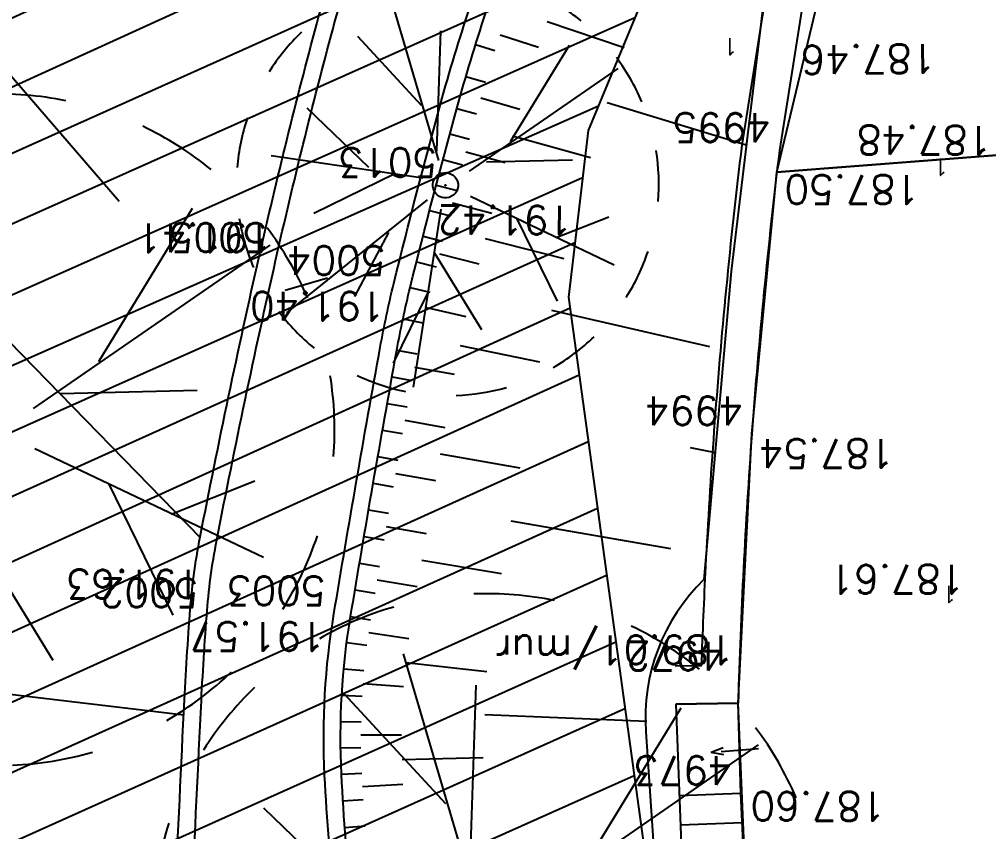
# Model space of a CAD drawing. Extents: x -594 to 29166, y -5797 to 14313.
# Drawn here: x 14527 to 15675, y 4602 to 5564 of the extents above; entities that cross this region are included whole.
import ezdxf
from ezdxf.enums import TextEntityAlignment as Align
from ezdxf.lldxf.tags import DXFTag

# ---------------------------------------------------------------- set-up
doc = ezdxf.new("R2010")
doc.units = 0
doc.linetypes.add('Style de ligne -15', pattern=[2.0832800000000002, 1.25, -0.41656, 0.1388600000000001, -0.2778600000000001])
doc.layers.get('0').update_dxf_attribs({"color": 252})
for name, color, linetype in [('A SITE', 252, 'Continuous'), ('Fond topo - BAT_ANN', 252, 'Continuous'), ('Fond topo - CLO_MUR', 252, 'Continuous'), ('Fond topo - ESPACE_BOISE', 252, 'Continuous'), ('Fond topo - TAL', 252, 'Continuous'), ('Fond topo - TAL_HAC', 252, 'Continuous'), ('Fond topo - VEG', 252, 'Continuous'), ('Fond topo - Z', 252, 'Continuous'), ('Fond topo - Z_500', 252, 'Continuous'), ('prlm-VRD', 252, 'Continuous'), ('SA - EBC', 252, 'Continuous'), ('SA - gazon', 252, 'Continuous')]:
    doc.layers.add(name, color=color, linetype=linetype)
for name, color, linetype, plot in [('Fond topo - N', 252, 'Continuous', False), ('Fond topo - NCACHE', 252, 'Continuous', False), ('Fond topo - ZCACHE', 252, 'Continuous', False)]:
    doc.layers.add(name, color=color, linetype=linetype, plot=plot)
doc.layers.add('Fond topo - P', color=252, linetype='Continuous', lineweight=50)
doc.layers.add('Fond topo - VOI', color=252, linetype='Continuous', lineweight=25)
doc.styles.add('SIMPLEX', font='simplex_.ttf', dxfattribs={"height": 1.25})
tags = doc.linetypes.add('L1', pattern=[1.0000000298023224, 0.6000000238418579, -0.4000000059604645]).pattern_tags.tags
tags[6:7] = [DXFTag(74, 4), DXFTag(75, 0), DXFTag(340, '0'), DXFTag(46, 0.0), DXFTag(50, 0.0), DXFTag(44, 0.0), DXFTag(45, 0.0)]
tags[4:5] = [DXFTag(74, 4), DXFTag(75, 0), DXFTag(340, '0'), DXFTag(46, 0.0), DXFTag(50, 0.0), DXFTag(44, 0.0), DXFTag(45, 0.0)]
tags = doc.linetypes.add('L16', pattern=[0.37500001490116125, 0.300000011920929, -0.07500000298023224]).pattern_tags.tags
tags[6:7] = [DXFTag(74, 4), DXFTag(75, 0), DXFTag(340, '0'), DXFTag(46, 0.0), DXFTag(50, 0.0), DXFTag(44, 0.0), DXFTag(45, 0.0)]
tags[4:5] = [DXFTag(74, 4), DXFTag(75, 0), DXFTag(340, '0'), DXFTag(46, 0.0), DXFTag(50, 0.0), DXFTag(44, 0.0), DXFTag(45, 0.0)]
tags = doc.linetypes.add('L8', pattern=[0.22500000894069674, 0.1500000059604645, -0.07500000298023224]).pattern_tags.tags
tags[6:7] = [DXFTag(74, 4), DXFTag(75, 0), DXFTag(340, '0'), DXFTag(46, 0.0), DXFTag(50, 0.0), DXFTag(44, 0.0), DXFTag(45, 0.0)]
tags[4:5] = [DXFTag(74, 4), DXFTag(75, 0), DXFTag(340, '0'), DXFTag(46, 0.0), DXFTag(50, 0.0), DXFTag(44, 0.0), DXFTag(45, 0.0)]

# ---------------------------------------------------------------- blocks, each defined once
blk = doc.blocks.new('A 90.ESC01')
at = {"ltscale": 2}
for p, q in [((1.338104, 0), (0, 0)), ((1.257547, 0.126415), (1.7, 0)), ((1.257547, -0.126415), (1.7, 0))]:
    blk.add_line(p, q, dxfattribs=at)
blk = doc.blocks.new('A 90.PTOPO')
at = {"layer": 'Fond topo - NCACHE', "style": 'SIMPLEX'}
blk.add_attdef('MAT', text='', height=0.34, dxfattribs=at).set_placement((0.09999999986030161, -0.09999999962747097), align=Align.TOP_LEFT)
at = {"layer": 'Fond topo - ZCACHE', "style": 'SIMPLEX'}
blk.add_attdef('ALT', (0.09999999986030161, 0.09999999962747097), '', height=0.34, dxfattribs=at)
blk = doc.blocks.new('A 90.VEG14')
at = {"ltscale": 2, "flags": 128}
for points in [[(0.5, 0, -1), (-0.5, 0, -1)], [(0.016, 0, -1), (-0.016, 0, -1)]]:
    blk.add_lwpolyline(points, format="xyb", close=True, dxfattribs=at)
blk = doc.blocks.new('A 90.VEG12')
at = {"ltscale": 2}
for p, q in [((0.01815258799999997, 0.057406781), (0.100441039, 0.47293725)), ((0.05749608, 0.253444298), (0.145517598, 0.414706841)), ((0.037902722, 0.15845596), (-0.06593155700000003, 0.344147082)), ((-0.158788295, 0.086017079), (-0.245985314, 0.284587218)), ((0.04981112299999996, 0.033821695), (0.391570728, 0.285894318)), ((0.143890955, 0.107467204), (0.230033352, 0.253971609)), ((0.2917471699999999, 0.208620217), (0.392372872, 0.233301274)), ((-0.05229389700000003, 0.02983962500000001), (-0.383643778, 0.204631851)), ((-0.25001839, 0.135126714), (-0.3755999820000001, 0.091127132)), ((0.122915307, -0.02992704099999999), (0.317230371, 0.05540147100000001)), ((0.057557527, -0.01766878999999999), (0.411943876, -0.08413611500000001)), ((-0.05265807700000003, -0.029192154), (-0.412380265, -0.256628677)), ((-0.09359106700000003, -0.049762263), (-0.2956446150000001, -0.04653133200000001)), ((0.01825986499999999, -0.057372749), (0.107637982, -0.4128258760000001)), ((0.184132294, -0.04763066399999999), (0.323120213, -0.192805613)), ((0.02259491799999996, -0.07955337300000001), (0.001649748999999978, -0.36183712)), ((-0.151821475, -0.09483882200000002), (-0.2999525240000001, -0.315936062)), ((0.05371548199999998, -0.188497704), (0.197263789, -0.356749422))]:
    blk.add_line(p, q, dxfattribs=at)
for start, end in [(90, 103.8461539085843), (62.30769199853572, 76.15384597947835), (117.6923078993823, 131.5384619204946), (34.61538499867542, 48.46153799321151), (145.3846149358338, 159.2307690506909), (6.923076979206323, 20.76923090842763), (173.0769230068974, 186.9230769931026), (339.2307689837768, 353.0769230207937), (200.7692310571047, 214.6153850641662), (311.5384620067885, 325.3846150013246), (228.4615380795054, 242.3076921006177), (283.8461540205217, 297.6923080014643), (256.1538460914157, 270)]:
    blk.add_arc((0, 0), 0.496982058, start, end, dxfattribs=at)
blk = doc.blocks.new('A$C380262B1')
at = {"layer": 'SA - EBC'}
h = blk.add_hatch(dxfattribs=at)
h.set_pattern_fill('_USER', color=256, scale=75, angle=-335.8284639255295, style=0, pattern_type=0)
h.set_pattern_definition([(24.17153607447054, (-355966725.0913794, -417896002.4038396), (-30.71023888770651, 68.42427367140989), [])])
h.paths.add_polyline_path([(9533.967289561406, -8391.022676602006), (7823.560263682157, -8197.032719478011), (7677.26634000428, -8624.200356937945), (6795.644808141515, -8561.406107898802), (5968.179506575689, -8295.55842038244), (5307.727831928059, -7899.99740216881, -0.3248648439675891), (5215.66356504336, -6186.960641667247, -0.2814891280233847), (6034.588919347152, -5793.906059488654), (6977.488194359466, -5966.359615046531, 0.1695292869953866), (8622.524935239926, -5863.042801246047, 0.3340686001642133), (8902.106720628217, -5382.998490706086, 0.09326601099187866), (8620.675744628534, -4484.154293872416, 0.153138720952933), (7983.041431754827, -3856.574170198292), (6774.001917056739, -3250.65084323287), (5737.27900213562, -2651.023222506046, -0.1642525569746835), (4858.435642998666, -1650.659172795713), (4817.150435736403, -1198.612694069743), (4848.756969021633, -647.3217743448913), (5422.659926814958, 1808.548009581864, 0.4390366150430304), (6435.564773995429, 2874.098786618561, -0.09336270403907257), (6508.739385334775, 3486.828686110675, 0.1042719612268155), (6540.439700800925, 3811.755312792957), (6460.564939025789, 4655.403570830822), (7373.38954936713, 4920.791836176068), (7554.008261486888, 4259.8578767851), (7298.873095074669, 4188.137014396489), (7509.021686343476, 3441.03382807225, -0.2009829630450486), (7456.712778378278, 3016.095944307745), (7105.68882166408, 2168.347155954689), (7082.51023539342, 1970.99042609334), (7207.488740049303, 1059.89730162546), (7767.198439734057, -779.9824859946966), (8823.304629139602, -984.4878826290369, 0.1214178809896852), (9894.772318005562, -3098.331943433732, 0.01018302281994621), (10254.53238859773, -3499.40192066133), (9617.819940159097, -3345.007801242173), (9300.242931814864, -4358.367580920458), (9996.567213023081, -4620.499769318849), (9784.691719617695, -7276.41688529402), (9646.94292745553, -8212.627615593374)])
at = {"layer": 'Fond topo - BAT_ANN', "ltscale": 2, "flags": 128}
for points in [[(7209.71367075108, 1489.063544385135), (7283.350201696157, 1490.362920425832)], [(7209.713670844212, 1489.0635445714), (7223.862973088399, 1117.852607183158)], [(7355.276801763102, 601.7497561872005), (7338.187616411597, 708.5874125361443), (7302.604595245793, 1044.367745611817), (7286.443743063137, 1383.412441052496), (7283.350201742724, 1490.362920612097)], [(7286.443743063137, 1383.412441052496), (7213.846207875758, 1380.645269155502)], [(7288.106898358092, 1348.520469665527), (7215.176655026153, 1345.740616135299)]]:
    blk.add_lwpolyline(points, dxfattribs=at)
at = {"layer": 'Fond topo - CLO_MUR', "linetype": 'L8', "ltscale": 2, "flags": 128}
blk.add_lwpolyline([(7986.130688665435, 3496.729932911694), (7756.52041179128, 3428.158500976861), (7559.431092021987, 3077.441591955721), (7473.270025243983, 2912.384830322117), (7373.371090553701, 2599.68456113711), (7314.389960188419, 2320.260378159583), (7287.660029577091, 2150.999968312681, 0.005946266773727567), (7269.142511067912, 1981.611593998969, 0.005917983437169093), (7254.718045797199, 1812.639062386006, 0.005608398446268779), (7244.742906698957, 1652.232881821692, 0.004108633285197178), (7239.720123028383, 1534.600037895143), (7208.919733157381, 1534.05654001981)], format="xyb", dxfattribs=at)
at = {"layer": 'Fond topo - CLO_MUR', "ltscale": 2, "flags": 128}
blk.add_lwpolyline([(7999.007641104981, 3453.611675836146), (7786.834830930457, 3390.247815847397), (7599.00144203566, 3056.001670006663), (7514.955910481513, 2894.997590221465), (7416.930247051641, 2588.160971179605), (7358.658670587465, 2312.098313309252), (7332.235207781196, 2144.778531976044, 0.005917983595914461), (7313.930995995179, 1977.253655251116, 0.005917983619424422), (7299.597132531926, 1809.34246275574, 0.005608398216179256), (7289.684648672119, 1649.943815730512, 0.005608398077871152), (7283.350201649591, 1490.362920239568), (7209.713670844212, 1489.063544385135)], format="xyb", dxfattribs=at)
at = {"layer": 'Fond topo - ESPACE_BOISE', "linetype": 'L1', "ltscale": 2, "flags": 128}
blk.add_lwpolyline([(9533.967289561406, -8391.022676602006), (7823.560263682157, -8197.032719478011), (7677.26634000428, -8624.200356937945), (6795.644808141515, -8561.406107898802), (5968.179506575689, -8295.55842038244), (5307.727831928059, -7899.99740216881, -0.3248648439675891), (5215.66356504336, -6186.960641667247, -0.2814891279475962), (6034.588919347152, -5793.906059488654), (6977.488194359466, -5966.359615046531, 0.1695292870025676), (8622.524935239926, -5863.042801246047, 0.3340686001642133), (8902.106720628217, -5382.998490706086, 0.09326601102169153), (8620.675744628534, -4484.154293872416, 0.153138720952933), (7983.041431754827, -3856.574170198292), (6774.001917056739, -3250.65084323287), (5737.27900213562, -2651.023222506046, -0.1642525569996709), (4858.435642998666, -1650.659172795713), (4817.150435736403, -1198.612694069743), (4848.756969021633, -647.3217743448913), (5422.659926814958, 1808.548009581864, 0.4390366150430304), (6435.564773995429, 2874.098786618561, -0.09336270405047195), (6508.739385334775, 3486.828686110675, 0.104271961321091), (6540.439700800925, 3811.755312792957), (6460.564939025789, 4655.403570830822), (7373.38954936713, 4920.791836176068), (7554.008261486888, 4259.8578767851), (7298.873095074669, 4188.137014396489), (7509.021686343476, 3441.03382807225, -0.2009829630843761), (7456.712778378278, 3016.095944307745), (7105.68882166408, 2168.347155954689), (7082.51023539342, 1970.99042609334), (7207.488740049303, 1059.89730162546), (7767.198439734057, -779.9824859946966), (8823.304629139602, -984.4878826290369, 0.121417881002313), (9894.772318005562, -3098.331943433732, 0.01018302282179253), (10254.53238859773, -3499.40192066133), (9617.819940159097, -3345.007801242173), (9300.242931814864, -4358.367580920458), (9996.567213023081, -4620.499769318849), (9784.691719617695, -7276.41688529402), (9646.94292745553, -8212.627615593374)], format="xyb", close=True, dxfattribs=at)
at = {"layer": 'Fond topo - TAL', "ltscale": 2, "flags": 128}
blk.add_lwpolyline([(6849.486746639013, 1092.403142526746, -0.03212048715418347), (6813.649962982163, 1406.223705410957, -0.05355809352942412), (6824.404993467033, 1592.963100317866, -0.003703359698377489), (6879.161668056622, 1908.262125588953, -0.0153549240189292), (6895.018580229953, 1982.634258829057, -0.006955611810404637), (6950.181522918865, 2194.525004643947, -0.01276761911010687), (6984.558032639325, 2308.010943233967, -0.01744730396157686), (7048.511898284778, 2480.767239257693, -0.0377943087468492), (7085.623816074803, 2554.741369746625, -0.0007773971570136096), (7142.280106106773, 2648.808907158673, 0.0005887236118167689), (7217.211815388873, 2773.113274946809, 0.0003295215979051638), (7300.766600808129, 2912.299970537424, -0.0005537186938548537), (7350.497963419184, 2995.059041120112, -0.01783923160556964), (7382.925095455721, 3044.783475343138, -0.003430637775437446), (7566.485052043572, 3301.679239328951, -0.009864527411769164), (7631.924609327689, 3388.298651762307, -0.01595399307050366), (7674.59678738378, 3439.101407676935, -0.0996403479457785), (7695.422053756192, 3454.659583419561, -0.03150487135014496), (7791.734496690333, 3493.129873182625, -0.0741870876524607), (7846.059137163684, 3502.394960541278, -0.09038138715968355), (7977.899253321812, 3481.192957609892)], format="xyb", dxfattribs=at)
at = {"layer": 'Fond topo - TAL', "linetype": 'L8', "ltscale": 2, "flags": 128}
for points in [[(7951.379386754707, 3469.523291382939), (7814.436349645257, 3428.884702548385, 0.196789865117785), (7739.143974566832, 3368.360015004873), (7464.579989016056, 2850.901985634118), (7380.820136284456, 2595.368971768767), (7315.322302421555, 2337.452735472471), (7274.971625907347, 2001.704709324986), (7242.890563607216, 1636.829581484199, 0.222887112660328), (7174.227243894711, 1456.459842529148), (7194.08279331401, 1157.422125712037)], [(7843.576837424189, -2454.763318784535, 0.2025701717713174), (7818.711159052327, -2407.034266274422, -0.007879161599459306), (7640.990078588948, -2235.129312518984, -0.01612499363821745), (7557.98194357194, -2146.742506511509, -0.005612050926987784), (7218.769571790472, -1752.536460012197, -0.02310981944406066), (7140.930297179148, -1650.804320536554, -0.02656853736084773), (7029.457357199863, -1470.521908998489, -0.03868213141289542), (6968.934015370905, -1336.197910271585, -0.007175392863421301), (6918.436704436317, -1189.56454358995, -0.004924543901637316), (6850.185837876052, -974.6195048093796, -0.003633774980151405), (6765.756383864209, -692.0433912426233, -0.005756497948632509), (6715.744366496801, -512.4281177297235, -0.02086462232268653), (6661.297923419625, -267.020758241415, -0.01528835115206335), (6611.542783258483, 71.27801030874252, -0.00998661920293276), (6586.955556971952, 328.0047471635044, -0.02421681069612429), (6584.030494419858, 435.9778702259064, -0.004068535753421325), (6587.800737796351, 563.8447332195938, -0.00117186381131355), (6605.500722117722, 1006.575481779873, -0.001529534022618814), (6626.974113052711, 1479.64345049113, -0.006277708336209411), (6634.034058218822, 1595.284275058657, -0.0295487888980973), (6646.315631410107, 1687.354569882154, -0.007897956095757505), (6716.157549107447, 2019.119587913156, -0.009534636861174617), (6784.259685594589, 2294.602788612247, -0.02633710465156826), (6808.546934463084, 2369.371020235121)]]:
    blk.add_lwpolyline(points, format="xyb", dxfattribs=at)
at = {"layer": 'Fond topo - TAL_HAC', "ltscale": 2}
for p, q in [((6299.281343165785, 2375.403806008399), (6550.372268958017, 2084.870938584208)), ((7057.225907454267, 2297.467403206974), (7148.227033950388, 2266.892986372113)), ((7001.353642344475, 2281.847627647221), (7047.048771753907, 2267.152215261012)), ((6972.45577769354, 2270.379192288965), (6995.365052530542, 2263.226212002337)), ((6960.995834274217, 2232.546892017126), (6984.023546194658, 2225.784903857857)), ((6978.672272758558, 2206.970435939729), (7024.84113345854, 2193.838935345411)), ((6950.181522918865, 2194.525004643947), (6973.320999415591, 2188.155968021601)), ((7128.439232846722, 2201.747528742999), (7292.961645219475, 2151.39522254467)), ((6941.940478840843, 2164.350058231503), (6965.105086704716, 2158.073041122407)), ((7016.126076038927, 2162.196182087064), (7108.651431882754, 2136.602071020752)), ((6961.056945985183, 2143.015369120985), (7007.411018526182, 2130.553428735584)), ((6933.819432044402, 2134.142595529556), (6957.008805172518, 2127.957697119564)), ((6925.818510726094, 2103.903093934059), (6949.032283062115, 2097.810411918908)), ((6945.103964535519, 2082.721036858857), (6991.555633349344, 2070.627961587161)), ((6917.937841359526, 2073.63203112036), (6941.175646102056, 2067.631661705673)), ((6910.177548462525, 2043.329885229468), (6933.439018344507, 2037.421923130751)), ((6983.866366697475, 2040.603157039732), (7076.865099696442, 2016.786447260529)), ((6929.630770394579, 2022.301798313856), (6976.177100045606, 2010.578352026641)), ((6902.53775450401, 2012.997134681791), (6925.822522258386, 2007.181673496962)), ((6895.018580229953, 1982.634258829057), (6918.326278077438, 1976.911390572786)), ((6914.158914843574, 1958.738380204886), (6960.94454373233, 1948.009683843702)), ((7062.485863966867, 1955.695484764874), (7249.587758164853, 1912.603940814734)), ((6886.519134929404, 1945.569933019578), (6909.99155160971, 1940.565369836986)), ((6401.106826774776, 1937.942495010793), (6646.204181015491, 1686.519068293273)), ((6879.161668056622, 1908.262125588953), (6902.776672178879, 1903.980586118996)), ((6954.058912303299, 1913.866587541997), (7048.10662814416, 1894.604522641748)), ((6899.936942989007, 1888.251585979015), (6947.173280781135, 1879.723491333425)), ((6873.475893493742, 1876.769139245152), (6897.097214031965, 1872.522586211562)), ((6867.8367767483, 1845.267764572054), (6891.464362107217, 1841.056207474321)), ((6888.671245472506, 1825.318863615394), (6935.932641709223, 1816.930752061307)), ((6862.244330579415, 1813.758071511984), (6885.878128698096, 1809.581519383937)), ((7226.456796983257, 1793.097891006619), (7256.1050767079, 1787.125326227397)), ((6856.698566814885, 1782.240128330886), (6880.338525818661, 1778.098590485752)), ((6930.405363859609, 1785.517868585885), (7024.952904088423, 1768.881684169173)), ((6877.592045953497, 1762.353040277958), (6924.87808605656, 1754.104985482991)), ((6851.199497887865, 1750.714004784822), (6874.845566088334, 1746.607490256429)), ((6845.747135812417, 1719.179769977927), (6869.39926110208, 1715.108287613839)), ((6866.69944212772, 1699.354669451714), (6914.009710913524, 1691.246743686497)), ((7014.13301024586, 1706.303838081658), (7203.325835801661, 1673.591841012239)), ((6840.341492509469, 1687.637492828071), (6863.999623106793, 1683.60105175525)), ((6834.982579946518, 1656.087242718786), (6858.646663883701, 1652.085851691663)), ((6908.668661350384, 1659.801661223173), (7003.313116403297, 1643.725991994143)), ((6855.993529455736, 1636.324304156005), (6903.327611787245, 1628.356578573585)), ((6829.670409718528, 1624.529088661075), (6853.340395027772, 1620.562756620347)), ((6824.404993467033, 1592.963100317866), (6848.080828459933, 1589.031835831702)), ((6845.860554976389, 1574.006661120802), (6893.344919383526, 1566.989885829389)), ((6819.839304452762, 1562.065881118178), (6843.640281585976, 1558.981486223638)), ((6890.169666102156, 1538.511206954718), (6985.578469233587, 1527.87352502346)), ((6139.513277448714, 1534.367248974741), (6626.822984497994, 1476.314023416489)), ((6816.378430603072, 1531.025487277657), (6840.274267783388, 1528.791887126863)), ((6839.130668528378, 1513.646667543799), (6886.994412587956, 1510.032528080046)), ((6814.02677516453, 1499.881412275136), (6837.987069413066, 1498.501448146999)), ((6983.558120485395, 1476.990573015064), (7175.111601734534, 1468.835428915918)), ((6812.787330383435, 1468.673280999064), (6836.781596811488, 1468.14870852977)), ((6836.720490222797, 1452.960497513413), (6884.720101859421, 1452.767381258309)), ((6812.661672988907, 1437.440799642354), (6836.659383680671, 1437.772286683321)), ((6885.5700714048, 1423.61754886806), (6981.537771830335, 1426.107621192932)), ((6813.649962982163, 1406.223705410957), (6837.620585365221, 1407.41082970053)), ((6838.495031790808, 1391.78564529866), (6886.420040903613, 1394.467716291547)), ((6815.416079806164, 1374.665569793433), (6839.369478216395, 1376.16046089679)), ((6817.587365349755, 1343.132719863206), (6841.519588697702, 1344.935131631792))]:
    blk.add_line(p, q, dxfattribs=at)
at = {"layer": 'Fond topo - VOI', "linetype": 'L8', "ltscale": 2, "flags": 128}
blk.add_lwpolyline([(6829.802473029122, 1088.86345718056, -0.03212048755374566), (6793.674444593489, 1405.234435200691, -0.0535580947615097), (6804.675131151453, 1596.239154227078, -0.003703360268064483), (6859.482498420402, 1911.830076482147, -0.01535492583615143), (6875.595498876646, 1987.403316050768, -0.006955611441106892), (6930.898625776172, 2199.832535348833, -0.01276761864651206), (6965.571199730039, 2314.295860007405, -0.01744730426455975), (7030.009494023398, 2488.360726088285, -0.03779430800538806), (7068.475296301767, 2565.033515915275, -0.0007774217133545678), (7125.163678079844, 2659.154325071722, 0.0005887053431066563), (7200.071069644764, 2783.418362773955, 0.0003295252851631971), (7283.612288022414, 2922.582460381091, -0.0005537124599608148), (7333.366465615109, 3005.379495583475, -0.01783923247005893), (7366.5729183238, 3056.298956461251, -0.003430637881782205), (7550.292430771515, 3313.418021984398, -0.009864527545838967), (7612.530720327049, 3395.800059661269, -0.01381815451781383), (7659.700509719551, 3452.446852996945, -0.1017973728767594), (7684.907839493826, 3471.447064634413, -0.02933528145445809), (7785.499618155882, 3512.133196368814, -0.09688251731308649), (7872.878808155656, 3523.782375920564, -0.07451461079489968), (7984.563786815852, 3500.049892533571)], format="xyb", dxfattribs=at)
at = {"layer": 'Fond topo - VOI', "linetype": 'L16', "ltscale": 2, "flags": 128}
blk.add_lwpolyline([(5392.407969431952, 1111.904269549996, 0.01722442130375293), (5396.107164770365, 882.525622472167, 0.04305158241120926), (5408.627218520269, 791.4557883515954, 0.001177569187763674), (5484.062571497634, 461.9041703641415, 0.002427729493112618), (5521.804238390177, 302.3227220401168, 0.001967020956825959), (5636.875169211999, -165.8167663961649, 0.009053493585175633), (5664.113873941824, -266.960016451776, 0.02150890483590385), (5693.746245000511, -355.1410974003375, 0.003755857879048691), (5888.642630679533, -850.696587562561, 0.006031040761159129), (6008.609275799245, -1139.030693657696, 0.008024603406108846), (6104.830426676199, -1353.119766991585, 0.04845863152505209), (6216.053937375546, -1540.669515356421, 0.03430654925623074), (6414.407409727573, -1775.824036449194, 0.02760387630777388), (6638.150424184278, -1982.723907381296, 0.04574181495738096), (6790.166542027146, -2086.655191704631, 0.003041655411540011), (6905.363101279363, -2149.915267992765, 0.0008412879643141841), (7323.613393446431, -2375.387286581099, 0.002454288050361413), (7422.52728305757, -2427.871722541749, 0.001190149676915431), (7627.286710543558, -2534.613265283406, 0.2729859319538775), (7818.640415603295, -2537.865278497338, 0.5229621065076793), (7831.962817022577, -2392.043141648173, -0.00786055030879591), (7655.119823943824, -2220.974797196686, -0.01612499385767952), (7572.994566615671, -2133.528076577932, -0.005612051181520921), (7234.075024491176, -1739.662334322929, -0.02310981858493283), (7157.358596613631, -1639.397700689733, -0.02656853706870258), (7047.00267999433, -1460.921823047101, -0.03868213082134395), (6987.748695677146, -1329.415004514158, -0.007175393436975411), (6937.438285909593, -1183.32435907796, -0.004924544095459816), (6869.306644191965, -968.754799850285, -0.003633774744343019), (6784.960411116481, -686.4572174847126, -0.005756498423518589), (6735.071917390451, -507.2855721227825, -0.02086462172059421), (6680.986850569025, -263.5070498101413, -0.01528835093536459), (6631.409636558965, 73.58195064589381, -0.009986619233383176), (6606.898569175974, 329.5134760439396, -0.02421681082814337), (6604.025940550491, 435.5511002242565, -0.004068535890819898), (6607.786591118202, 563.0926269106567, -0.001171863945288602), (6625.482830638066, 1005.729702953249, -0.00152953393264567), (6646.950672985986, 1478.675435110927, -0.006277708744472327), (6653.980015730485, 1593.814995978028, -0.02954878833963652), (6665.949301002547, 1683.544186316431, -0.007897955815137008), (6735.661067813635, 2014.690958615392, -0.009534637172886556), (6803.580167004839, 2289.433746226132, -0.03049426633253396), (6831.640211259946, 2373.435025289655, -0.01959706265007154), (6864.077265607193, 2445.57635160163, -0.007385007286054106), (6960.320823127404, 2632.030238676816, -0.00703834365838784), (7075.096242548898, 2839.478127937764, -0.02475780953821647), (7111.427237140015, 2896.292627044022, -0.03116737178628414), (7157.645668694749, 2953.358696680516, 0.01624541013141497), (7249.477941682562, 3060.073339007795, 0.01140558707328078), (7334.763849945739, 3171.03962264955, 0.007490832612850338), (7458.135183434933, 3344.7704016231, 0.04894958720658051), (7477.731918497011, 3380.245566368103, 0.0172000170103988), (7519.617923954502, 3487.450566142797)], format="xyb", dxfattribs=at)
at = {"layer": 'SA - gazon'}
for points in [[(9420.602913061157, 2275.121675431728), (8104.020630707964, 2180.354449898005), (8103.779168426991, 2183.476550318301), (8049.526953091845, 2179.280700907111), (8049.881464568898, 2174.696877412498), (7329.151897085831, 2118.955876491964), (7514.955910481513, 2894.997590221465), (7509.021686343476, 3441.03382807225), (7506.264351448044, 3450.836481153965), (7661.67705222033, 3851.67863368988), (7744.988145353273, 4168.210740480572)], [(7598.466502083465, -338.1042920053005), (7475.026242481545, 52.12055137380958), (7355.276802089065, 601.7497543245554), (7338.187616411597, 708.5874125361443), (7308.756795991212, 986.3123035058379), (7299.748120876029, 1104.294813796878), (7283.350201742724, 1490.362921915948), (7299.597132531926, 1809.34246275574), (7329.151906305924, 2118.955877237022), (8039.461389603093, 2173.890992067754), (8107.145629031584, 1296.537103131413), (8115.751104848459, 1181.248857174069), (7766.684923646972, 1155.676835775375), (7802.597375353798, 656.9682076573372), (8152.960371645167, 681.7013559862971), (8159.079664573073, 599.5476962998509), (8154.588381620124, 599.2131588980556), (8158.815321838483, 544.5589415729046), (8163.151496183127, 544.8819255456328)]]:
    blk.add_lwpolyline(points, dxfattribs=at)
at = {"layer": 'Fond topo - BAT_ANN', "ltscale": 2, "xscale": 33, "yscale": 33, "zscale": 100, "rotation": 184.7902406202622}
blk.add_blockref('A 90.ESC01', (7307.335100183263, 1436.555640026927), dxfattribs=at)
at = {"layer": 'Fond topo - P', "ltscale": 2}
ref = blk.add_blockref('A 90.PTOPO', (7355.106061371043, 2279.581614769995), dxfattribs=dict(at, xscale=100, yscale=100, zscale=100, rotation=261.1960706398876))
ref.add_attrib('MAT', '1', (7282.790138293058, 2277.916177734733), dxfattribs={"layer": 'Fond topo - N', "color": 0, "ltscale": 2, "height": 20, "rotation": 180.6886728997135, "style": 'SIMPLEX'})
ref.add_attrib('ALT', '187.46', (7517.553177801892, 2270.992300286889), dxfattribs={"layer": 'Fond topo - Z', "color": 0, "ltscale": 2, "height": 34, "rotation": 180.6886728997135, "style": 'SIMPLEX'})
ref = blk.add_blockref('A 90.PTOPO', (7332.235207781196, 2144.778531976044), dxfattribs=dict(at, xscale=100, yscale=100, zscale=100, rotation=179.9607580165254))
ref.add_attrib('MAT', '4995', dxfattribs={"layer": 'Fond topo - N', "color": 0, "ltscale": 2, "height": 34, "rotation": 179.9607579854925, "style": 'SIMPLEX'}).set_placement((7322.242059232667, 2154.785378742963), align=Align.TOP_LEFT)
ref.add_attrib('ALT', '187.50', (7498.604226531461, 2115.431453287601), dxfattribs={"layer": 'Fond topo - Z_500', "color": 0, "ltscale": 2, "height": 34, "rotation": 179.9607579854925, "style": 'SIMPLEX'})
ref = blk.add_blockref('A 90.PTOPO', (7604.84717595391, 2135.675004683435), dxfattribs=dict(at, xscale=100, yscale=100, zscale=100, rotation=260.3193575183295))
ref.add_attrib('MAT', '1', (7532.514235889539, 2135.116263665259), dxfattribs={"layer": 'Fond topo - N', "color": 0, "ltscale": 2, "height": 20, "rotation": 179.8119597854395, "style": 'SIMPLEX'})
ref.add_attrib('ALT', '187.48', (7584.218327654526, 2173.723990190774), dxfattribs={"layer": 'Fond topo - Z', "color": 0, "ltscale": 2, "height": 34, "rotation": 179.8119597854395, "style": 'SIMPLEX'})
ref = blk.add_blockref('A 90.PTOPO', (6936.716174706817, 2103.602469805628), dxfattribs=dict(at, xscale=100, yscale=100, zscale=100, rotation=179.9607580165254))
ref.add_attrib('MAT', '5013', dxfattribs={"layer": 'Fond topo - N', "color": 0, "ltscale": 2, "height": 34, "rotation": 179.9607579854925, "style": 'SIMPLEX'}).set_placement((6926.723026158288, 2113.609316572547), align=Align.TOP_LEFT)
ref.add_attrib('ALT', '191.42', (7087.64414456673, 2079.413932934403), dxfattribs={"layer": 'Fond topo - Z_500', "color": 0, "ltscale": 2, "height": 34, "rotation": 179.9607579854925, "style": 'SIMPLEX'})
ref = blk.add_blockref('A 90.PTOPO', (6735.661067813635, 2014.690958615392), dxfattribs=dict(at, xscale=100, yscale=100, zscale=100, rotation=179.9607580165254))
ref.add_attrib('MAT', '5005', dxfattribs={"layer": 'Fond topo - N', "color": 0, "ltscale": 2, "height": 34, "rotation": 179.9607579854925, "style": 'SIMPLEX'}).set_placement((6725.667919171974, 2024.697805009782), align=Align.TOP_LEFT)
ref.add_attrib('ALT', '191.41', (6732.115928828716, 2058.280517533422), dxfattribs={"layer": 'Fond topo - Z_500', "color": 0, "ltscale": 2, "height": 34, "rotation": 179.9607579854925, "style": 'SIMPLEX'})
ref = blk.add_blockref('A 90.PTOPO', (6875.595498876646, 1987.403316050768), dxfattribs=dict(at, xscale=100, yscale=100, zscale=100, rotation=179.9607580165254))
ref.add_attrib('MAT', '5004', dxfattribs={"layer": 'Fond topo - N', "color": 0, "ltscale": 2, "height": 34, "rotation": 179.9607579854925, "style": 'SIMPLEX'}).set_placement((6865.602350234985, 1997.410162817687), align=Align.TOP_LEFT)
ref.add_attrib('ALT', '191.40', (6865.588652109727, 1977.410167548805), dxfattribs={"layer": 'Fond topo - Z_500', "color": 0, "ltscale": 2, "height": 34, "rotation": 179.9607579854925, "style": 'SIMPLEX'})
ref = blk.add_blockref('A 90.PTOPO', (7299.597132531926, 1809.34246275574), dxfattribs=dict(at, xscale=100, yscale=100, zscale=100, rotation=179.9607580165254))
ref.add_attrib('MAT', '4994', dxfattribs={"layer": 'Fond topo - N', "color": 0, "ltscale": 2, "height": 34, "rotation": 179.9607579854925, "style": 'SIMPLEX'}).set_placement((7289.603983936831, 1819.349309522659), align=Align.TOP_LEFT)
ref.add_attrib('ALT', '187.54', (7468.404934322461, 1803.008606191725), dxfattribs={"layer": 'Fond topo - Z_500', "color": 0, "ltscale": 2, "height": 34, "rotation": 179.9607579854925, "style": 'SIMPLEX'})
ref = blk.add_blockref('A 90.PTOPO', (7614.742950629443, 1629.929773043841), dxfattribs=dict(at, xscale=99.99999999999994, yscale=99.99999999999994, zscale=99.99999999999994, rotation=260.5049274932084))
ref.add_attrib('MAT', '1', (7542.41219968535, 1629.13676276803), dxfattribs={"layer": 'Fond topo - N', "color": 0, "ltscale": 2, "height": 20, "rotation": 179.9975297593663, "style": 'SIMPLEX'})
ref.add_attrib('ALT', '187.61', (7552.060147048905, 1654.03197677806), dxfattribs={"layer": 'Fond topo - Z', "color": 0, "ltscale": 2, "height": 34, "rotation": 179.9975297593663, "style": 'SIMPLEX'})
ref = blk.add_blockref('A 90.PTOPO', (6653.980015730485, 1593.814995978028), dxfattribs=dict(at, xscale=100, yscale=100, zscale=100, rotation=179.9607580165254))
ref.add_attrib('MAT', '5002', dxfattribs={"layer": 'Fond topo - N', "color": 0, "ltscale": 2, "height": 34, "rotation": 179.9607579854925, "style": 'SIMPLEX'}).set_placement((6643.986867135391, 1603.821842744946), align=Align.TOP_LEFT)
ref.add_attrib('ALT', '191.63', (6648.158551286906, 1648.307569138706), dxfattribs={"layer": 'Fond topo - Z_500', "color": 0, "ltscale": 2, "height": 34, "rotation": 179.9607579854925, "style": 'SIMPLEX'})
ref = blk.add_blockref('A 90.PTOPO', (6804.675131151453, 1596.239154227078), dxfattribs=dict(at, xscale=100, yscale=100, zscale=100, rotation=179.9607580165254))
ref.add_attrib('MAT', '5003', dxfattribs={"layer": 'Fond topo - N', "color": 0, "ltscale": 2, "height": 34, "rotation": 179.9607579854925, "style": 'SIMPLEX'}).set_placement((6794.681982509792, 1606.246000900865), align=Align.TOP_LEFT)
ref.add_attrib('ALT', '191.57', (6794.668284384534, 1586.246005631983), dxfattribs={"layer": 'Fond topo - Z_500', "color": 0, "ltscale": 2, "height": 34, "rotation": 179.9607579854925, "style": 'SIMPLEX'})
ref = blk.add_blockref('A 90.PTOPO', (7276.948547596112, 1519.030303228647), dxfattribs=dict(at, xscale=100, yscale=100, zscale=100, rotation=179.9607580165254))
ref.add_attrib('MAT', '4972', dxfattribs={"layer": 'Fond topo - N', "color": 0, "ltscale": 2, "height": 34, "rotation": 179.9607579854925, "style": 'SIMPLEX'}).set_placement((7266.955398907885, 1529.037149716169), align=Align.TOP_LEFT)
ref.add_attrib('ALT', '189.01/mur', (7278.971491754055, 1570.381487160921), dxfattribs={"layer": 'Fond topo - Z_500', "color": 0, "ltscale": 2, "height": 34, "rotation": 179.9607579854925, "style": 'SIMPLEX'})
ref = blk.add_blockref('A 90.PTOPO', (7286.443743063137, 1383.412441052496), dxfattribs=dict(at, xscale=100, yscale=100, zscale=100, rotation=179.9607580165254))
ref.add_attrib('MAT', '4973', dxfattribs={"layer": 'Fond topo - N', "color": 0, "ltscale": 2, "height": 34, "rotation": 179.9607579854925, "style": 'SIMPLEX'}).set_placement((7276.450594468042, 1393.419287726283), align=Align.TOP_LEFT)
ref.add_attrib('ALT', '187.60', (7458.452912932262, 1385.099171940237), dxfattribs={"layer": 'Fond topo - Z_500', "color": 0, "ltscale": 2, "height": 34, "rotation": 179.9607579854925, "style": 'SIMPLEX'})
at = {"layer": 'Fond topo - VEG', "ltscale": 2, "zscale": 100}
for name, p, xscale, yscale, rotation in [('A 90.VEG12', (6939.380640024319, 2104.454698879272), 503.1999999999999, 503.1999999999999, 182.3278434684567), ('A 90.VEG12', (6407.875259127468, 1814.14262522012), 799.9999999999999, 799.9999999999999, 182.3278434684567), ('A 90.VEG14', (6936.716174706817, 2103.602469805628), 29.99999999999999, 29.99999999999999, 197.7368755850334), ('A 90.VEG12', (6986.326780123636, 1222.32676204294), 799.9999999999999, 799.9999999999999, 182.3278434684567)]:
    blk.add_blockref(name, p, dxfattribs=dict(at, xscale=xscale, yscale=yscale, rotation=rotation))

msp = doc.modelspace()

# ---------------------------------------------------------------- linework, layer by layer
at = {"layer": 'A SITE', "linetype": 'Style de ligne -15', "lineweight": 50, "ltscale": 25.4}
msp.add_open_spline([(4176.460323989, 5442.268083721201), (4369.671814654253, 5480.305082514233), (4562.883305319505, 5518.342081307264), (4903.035870079556, 5519.770962749722), (5243.188434839607, 5521.199844192178), (5979.862232432676, 5524.644192387673), (6716.536030025745, 5528.088540583168), (7278.196035443951, 5527.680984529125), (7839.856040862154, 5527.273428475082), (8021.33605249903, 5527.04436151977), (8202.816064135908, 5526.815294564457), (8808.175518535207, 5525.355672830381), (9413.534972934507, 5523.896051096305), (10716.35055125782, 5525.292875773189), (12019.16612958114, 5526.689700450073), (12242.59736941556, 5526.219074095052), (12466.02860924998, 5525.748447740031), (12816.58825669966, 5520.962446153984), (13167.14790414932, 5516.176444567938), (13202.67334411069, 5616.323253230989), (13238.19878407206, 5716.470061894041), (13267.88797985007, 5802.201202280354), (13297.57717562809, 5887.932342666667), (13327.26637146807, 5973.663483182873), (13356.95556730804, 6059.39462369908), (13408.40586833479, 6207.963585019167), (13459.85616936153, 6356.532546339254), (13477.00626972637, 6406.055533505653), (13494.1563700912, 6455.578520672052), (13528.56424594086, 6560.211756405557), (13562.97212179051, 6664.844992139062), (13573.34426940263, 6696.386357049848), (13583.71641701474, 6727.927721960633), (13599.14459516289, 6774.844311820367), (13614.57277331104, 6821.7609016801), (13678.89845151418, 7117.445058481407), (13743.22412971732, 7413.129215282714), (13957.44417426001, 7453.649993311512), (14171.6642188027, 7494.17077134031), (14164.33110006091, 7534.454284825461), (14156.99798131911, 7574.737798310613), (14190.69856097776, 7584.1885789299), (14224.3991406364, 7593.639359549188), (14227.54598275065, 7586.876309721521), (14230.6928248649, 7580.113259893854), (14293.31613396937, 7599.075882379029), (14355.93944307384, 7618.038504864206), (14360.33627129155, 7603.518153668139), (14364.73309950925, 7588.997802472074), (14537.19463817218, 7591.452871283189), (14709.72105367121, 7640.318572682433), (14664.80085229129, 7789.364483691123), (14619.88065091136, 7938.410394699813), (15047.10136485209, 8062.384212492531), (15474.32207879282, 8186.35803028525), (15686.72011032906, 8247.99634733282), (15899.1181418653, 8309.634664380394), (15904.18095425764, 8311.16615035549), (15909.24376664999, 8312.697636330588), (15908.24632720474, 8315.994988719141), (15907.24888775948, 8319.292341107695), (17672.66370066847, 8849.18489157519), (19438.07851357746, 9379.077442042686), (19648.94625719312, 9442.84166650947), (19859.81400080878, 9506.605890976254), (20255.34999765514, 9309.740046358256), (20650.88599450151, 9112.87420174026), (20960.83037043088, 8222.925854629979), (21270.77474636025, 7332.977507519699), (21180.20482578994, 7304.155253916865), (21089.63490521962, 7275.333000314032), (21163.08192130905, 7017.583632131451), (21236.52893739848, 6759.834263948869), (21251.59096196499, 6763.900398713808), (21266.65298653151, 6767.966533478745), (21275.66331628615, 6734.589920389879), (21284.67364604079, 6701.213307301014), (21269.90174220742, 6697.225493309333), (21255.12983837404, 6693.237679317652), (21270.02909754186, 6638.046934804524), (21284.92835670968, 6582.856190291396), (21291.18791271421, 6584.546016145794), (21297.44746871873, 6586.235842000193), (21305.99505503359, 6495.045994312171), (21402.88127022713, 6506.77370062368), (21487.34614140726, 6527.117243858374), (21571.8110125874, 6547.460787093069), (21569.54090915693, 6559.077459708715), (21567.27080572647, 6570.694132324361), (21604.9826147757, 6578.638180696444), (21642.69442382495, 6586.582229068526), (21649.99092684802, 6549.24424479024), (21657.28742987109, 6511.906260511954), (21652.49321263043, 6510.896351562153), (21647.69899538977, 6509.88644261235), (21807.59759874861, 5746.171790918018), (21967.49620210746, 4982.457139223686), (21977.29087856582, 4938.619647976331), (21987.08555502418, 4894.782156728977), (22015.77968985148, 4743.897667099305), (22044.47382467878, 4593.013177469635), (22063.49845796792, 4473.15386370534), (22082.52309125707, 4353.294549941044), (22101.17758034708, 4237.725041504161), (22119.8320694371, 4122.155533067276), (22124.34521501322, 4087.383801149612), (22128.85836058934, 4052.612069231947), (22138.67043277023, 3933.294823616047), (22148.48250495112, 3813.977578000148), (22152.89930715496, 3687.239417307076), (22157.31610935879, 3560.501256614004), (22156.076484195, 3368.858372212821), (22154.83685903121, 3177.215487811639), (22152.19921093334, 3078.786779554529), (22149.56156283546, 2980.358071297419), (22145.45597761818, 2863.604543402881), (22141.35039240089, 2746.851015508344), (22132.84957172425, 2586.184714510545), (22124.3487510476, 2425.518413512747), (22087.73229281092, 1950.645502867765), (22051.11583457425, 1475.772592222784), (21993.93267188069, 847.2728484507301), (21936.74950918714, 218.7731046786765), (21915.72911809816, 183.1543716948916), (21894.70872700917, 147.5356387111067), (21213.22959377029, 141.5663173796755), (20531.75046053142, 135.5969960482442), (20529.70391122794, 160.0584829811443), (20527.65736192447, 184.5199699140445), (20322.85211202239, 176.690893984845), (20118.04686212031, 168.8618180556456), (19882.16605612223, 159.8448189737624), (19646.28525012414, 150.8278198918793), (19256.88795437214, 145.1817412266304), (18867.49065862014, 139.5356625613815), (18773.40076004949, -158.0539794890239), (18679.31086147885, -455.6436215394293), (18604.52972435834, -1398.2892427307), (18529.74858723784, -2340.934863921971), (18635.05281645298, -2777.584667182492), (18740.3570456681, -3214.234470443014), (18588.75649128179, -3295.852804806581), (18437.15593689547, -3377.471139170148), (18384.51067286626, -3407.386502780186), (18331.86540883705, -3437.301866390224), (18280.61346701965, -3484.555506740129), (18229.36152520225, -3531.809147090034), (18125.26721579346, -3688.348619902795), (18021.17290638468, -3844.888092715555), (17973.14358509049, -3961.195121001385), (17925.1142637963, -4077.502149287216), (17903.6595444782, -4188.267269896076), (17882.2048251601, -4299.032390504935), (17853.8311819437, -4428.724102620885), (17825.4575387273, -4558.415814736834), (17795.32097892486, -4816.051617467339), (17765.18441912243, -5073.687420197844), (17828.42555699479, -5320.211674328882), (17891.66669486716, -5566.73592845992), (16164.83861855822, -5333.520038808841), (14438.01054224929, -5100.304149157763), (14043.04613360993, -5030.62411782032), (13648.08172497056, -4960.944086482877), (13506.14388269963, -4936.078551666066), (13364.20604042869, -4911.213016849256), (13220.84792956359, -4883.357134984888), (13077.48981869849, -4855.501253120519), (12791.93663099906, -4799.706438058725), (12506.38344329963, -4743.911622996931), (12128.34885504419, -4679.679125337937), (11750.31426678875, -4615.446627678944), (11530.96657057306, -4571.296341279807), (11311.61887435737, -4527.14605488067), (10549.50275420606, -4375.436976027418), (9787.386634054754, -4223.727897174167), (9847.497623255429, -3981.593318758593), (9907.608612456102, -3739.45874034302), (9806.224612371345, -3461.390401503092), (9704.840612286585, -3183.322062663164), (9715.186505392605, -3083.78428544866), (9725.532398498623, -2984.246508234157), (9824.047302511954, -2441.958219058206), (9922.562206525283, -1899.669929882255), (9651.720328772337, -1701.166952330637), (9380.878451019391, -1502.663974779018), (9447.608481402609, -1104.824686992503), (9514.338511785827, -706.9853992059885), (9834.997575414756, -611.0330797781556), (10155.65663904368, -515.0807603503229), (10247.11430860766, 11.58272047775972), (10338.57197817164, 538.2462013058423), (10143.19891171326, 564.034399210519), (9947.825845254876, 589.8225971151958), (9948.480143309253, 594.7796016490087), (9949.134441363629, 599.7366061828216), (9614.749591614567, 638.6852105942904), (9280.364741865505, 677.6338150057593), (8737.858740855809, 744.5739853015723), (8195.352739846112, 811.5141555973853), (7103.907474774716, 948.2615167649813), (6012.462209703319, 1085.008877932577), (5516.206690876444, 1145.917004896744), (5019.951172049568, 1206.825131860911), (4567.056891918675, 1262.264872866837), (4114.162611787784, 1317.704613872763), (4102.179930818145, 1307.408669484968), (4090.197249848507, 1297.112725097174), (3869.943570597327, 1322.109522471705), (3649.689891346147, 1347.106319846236), (3455.220307945352, 1370.40469088167), (3260.750724544557, 1393.703061917104), (3258.524318804017, 1373.559348491966), (3256.297913063478, 1353.415635066829), (2884.9618248586, 1399.247563906887), (2513.625736653723, 1445.079492746946), (2816.188598448748, 2481.82475935111), (3118.751460243772, 3518.570025955275), (3122.582998515823, 3517.421165562354), (3126.414536787875, 3516.272305169434), (3182.802811835182, 3704.331784302535), (3239.191086882488, 3892.391263435636), (3244.935288008489, 3911.548615905299), (3250.679489134491, 3930.705968374963), (3342.692954312362, 4248.16559893286), (3434.706419490234, 4565.625229490758), (3504.836904109278, 4748.284544670305), (3574.967388728322, 4930.943859849853), (3700.502833669992, 5086.55402693077), (3826.038278611662, 5242.164194011688), (4001.249301300331, 5342.216138866444), (4176.460323989, 5442.268083721201)], degree=2, knots=[0, 0, 0, 1, 1, 2, 2, 3, 3, 4, 4, 5, 5, 6, 6, 7, 7, 8, 8, 9, 9, 10, 10, 11, 11, 12, 12, 13, 13, 14, 14, 15, 15, 16, 16, 17, 17, 18, 18, 19, 19, 20, 20, 21, 21, 22, 22, 23, 23, 24, 24, 25, 25, 26, 26, 27, 27, 28, 28, 29, 29, 30, 30, 31, 31, 32, 32, 33, 33, 34, 34, 35, 35, 36, 36, 37, 37, 38, 38, 39, 39, 40, 40, 41, 41, 42, 42, 43, 43, 44, 44, 45, 45, 46, 46, 47, 47, 48, 48, 49, 49, 50, 50, 51, 51, 52, 52, 53, 53, 54, 54, 55, 55, 56, 56, 57, 57, 58, 58, 59, 59, 60, 60, 61, 61, 62, 62, 63, 63, 64, 64, 65, 65, 66, 66, 67, 67, 68, 68, 69, 69, 70, 70, 71, 71, 72, 72, 73, 73, 74, 74, 75, 75, 76, 76, 77, 77, 78, 78, 79, 79, 80, 80, 81, 81, 82, 82, 83, 83, 84, 84, 85, 85, 86, 86, 87, 87, 88, 88, 89, 89, 90, 90, 91, 91, 92, 92, 93, 93, 94, 94, 95, 95, 96, 96, 97, 97, 98, 98, 99, 99, 100, 100, 101, 101, 102, 102, 103, 103, 104, 104, 105, 105, 106, 106, 107, 107, 108, 108, 109, 109, 110, 110, 111, 111, 112, 112, 113, 113, 114, 114, 115, 115, 115], dxfattribs=at)

# ---------------------------------------------------------------- block references
at = {"layer": 'prlm-VRD'}
msp.add_blockref('A$C380262B1', (8094.782763188872, 3263.943246462347), dxfattribs=at)

doc.saveas('drawing.dxf')
